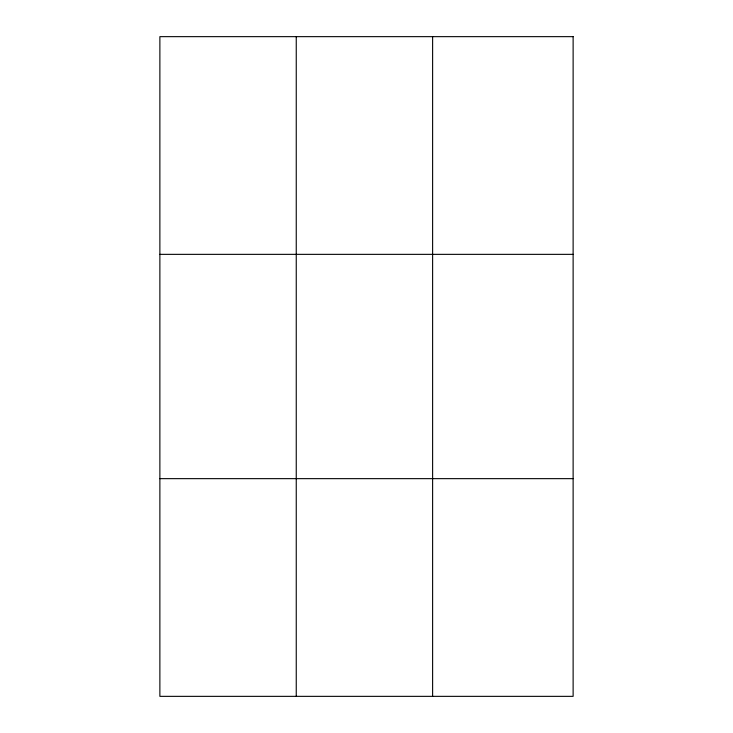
<?xml version="1.0" encoding="UTF-8"?>
<svg xmlns="http://www.w3.org/2000/svg" width="733" height="733" viewBox="0 0 733 733"><rect width="100%" height="100%" fill="white"/><g stroke="black" fill="none" stroke-linecap="round" stroke-linejoin="round"><path stroke-width="1.1" d="M296.251 696.35L296.251 36.65M432.617 696.35L432.617 36.65M159.876 254.351L573.124 254.351M159.876 478.649L573.124 478.649M573.124 36.65L573.124 696.35L159.876 696.35L159.876 36.65L573.124 36.65"/></g></svg>
